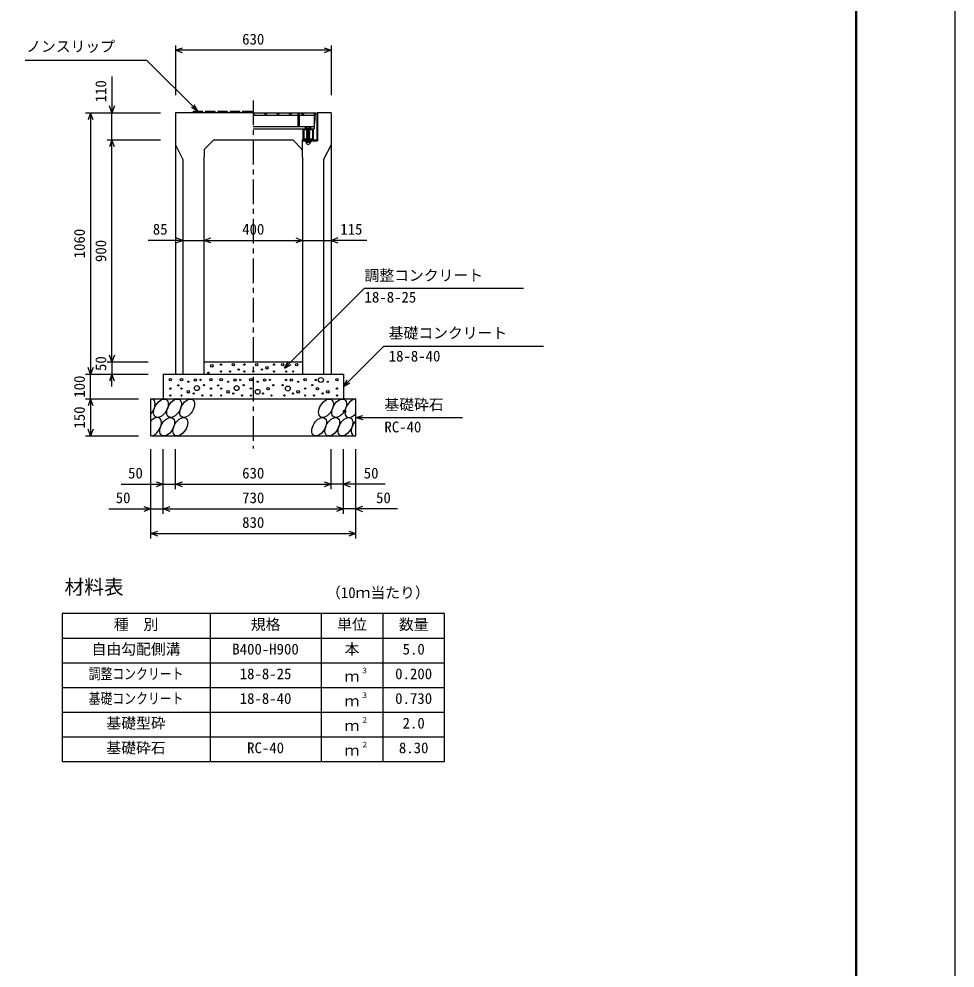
# Model space of a CAD drawing. Units: millimetres, scale not verified. Extents: x -16800 to 16800, y -5940 to 5940.
# Drawn here: x 13007 to 16800, y -84 to 3763 of the extents above; entities that cross this region are included whole.
import ezdxf
from ezdxf.enums import TextEntityAlignment as Align

# ---------------------------------------------------------------- set-up
doc = ezdxf.new("R2010")
doc.units = ezdxf.units.MM
doc.header["$LTSCALE"] = 20
doc.header["$PDMODE"] = 32
doc.header["$PDSIZE"] = 10
doc.linetypes.add('CHAIN1', pattern=[8, 5, -1, 1, -1])
doc.linetypes.add('DOTTED', pattern=[1.75, 0.25, -1.5])
for name, color, linetype, lineweight in [('0-0_DIM', 7, 'Continuous', 25), ('0-1_Defpoints', 5, 'Continuous', 25), ('0-2_HATCH', 6, 'Continuous', 25), ('0-3_HYO', 3, 'Continuous', 25), ('0-4_HYO2', 4, 'Continuous', 25), ('0-5_OUTLINE', 3, 'Continuous', 25), ('0-6_TXT', 7, 'Continuous', 25), ('0-7_WAKU', 3, 'Continuous', 25)]:
    doc.layers.add(name, color=color, linetype=linetype, lineweight=lineweight)
doc.layers.add('0-A__0-0_', color=4, linetype='Continuous')
doc.styles.add('ＭＳ ゴシック', font='')
doc.styles.get('ＭＳ ゴシック').set_extended_font_data('MS Gothic')

msp = doc.modelspace()

# ---------------------------------------------------------------- linework, layer by layer
at = {"layer": '0-0_DIM'}
for p, q in [((13641.78, 3655.74), (13641.78, 3454)), ((14271.78, 3655.74), (14271.78, 3454)), ((14271.78, 3635.74), (13641.78, 3635.74)), ((13032.68, 3596.07), (13524.75, 3596.07)), ((13731.78, 3389.03), (13524.75, 3596.07)), ((13384.25, 3529.69), (13384.25, 3382.53)), ((13731.78, 3389.03), (13705.8, 3404.03)), ((13731.78, 3389.03), (13716.78, 3415.01)), ((13277.58, 3382.53), (13580.91, 3382.53)), ((13297.58, 3382.53), (13297.58, 2322.53)), ((13384.25, 3272.53), (13384.25, 3382.53)), ((13364.25, 3272.53), (13580.91, 3272.53)), ((13384.25, 2372.53), (13384.25, 3272.53)), ((13671.78, 2865.37), (13530.6, 2865.37)), ((13671.78, 2865.37), (13756.78, 2865.37)), ((13756.78, 2865.37), (14156.78, 2865.37)), ((14156.78, 2865.37), (14271.78, 2865.37)), ((14416.25, 2865.37), (14271.78, 2865.37)), ((14485.44, 2436.19), (14321.78, 2272.53)), ((14485.44, 2436.19), (15132.31, 2436.19)), ((13364.25, 2372.53), (13530.91, 2372.53)), ((13384.25, 2372.53), (13384.25, 2322.53)), ((14083.1, 2347.53), (14098.1, 2373.51)), ((14083.1, 2347.53), (14109.08, 2362.53)), ((13277.58, 2322.53), (13530.91, 2322.53)), ((13297.58, 2222.53), (13297.58, 2322.53)), ((13384.25, 2272.53), (13384.25, 2322.53)), ((14321.78, 2272.53), (14336.78, 2298.51)), ((14321.78, 2272.53), (14347.76, 2287.53)), ((13277.58, 2222.53), (13491.78, 2222.53)), ((13297.58, 2222.53), (13297.58, 2072.53)), ((14371.78, 2147.53), (14400.76, 2155.3)), ((14371.78, 2147.53), (14805.1, 2147.53)), ((14371.78, 2147.53), (14400.76, 2139.77)), ((13277.58, 2072.53), (13491.78, 2072.53)), ((13541.78, 1657.02), (13541.78, 2019.36)), ((13591.78, 1757.02), (13591.78, 2019.36)), ((13641.78, 1857.02), (13641.78, 2019.36)), ((14271.78, 1857.02), (14271.78, 2019.36)), ((14321.78, 1757.02), (14321.78, 2019.36)), ((14371.78, 1657.02), (14371.78, 2019.36)), ((13421.78, 1877.02), (13641.78, 1877.02)), ((13641.78, 1877.02), (14271.78, 1877.02)), ((14491.78, 1877.02), (14271.78, 1877.02)), ((13371.78, 1777.02), (13591.78, 1777.02)), ((13591.78, 1777.02), (14321.78, 1777.02)), ((14541.78, 1777.02), (14321.78, 1777.02)), ((13541.78, 1677.02), (14371.78, 1677.02))]:
    msp.add_line(p, q, dxfattribs=at)
at = {"layer": '0-0_DIM', "linetype": 'CHAIN1'}
msp.add_line((13956.78, 3432.53), (13956.78, 2022.53), dxfattribs=at)
at = {"layer": '0-0_DIM'}
for points in [[(13670.01, 3625.48), (13641.82, 3635.74), (13670.01, 3646)], [(14243.63, 3646), (14271.82, 3635.74), (14243.63, 3625.48)], [(13394.51, 3410.72), (13384.25, 3382.53), (13373.99, 3410.72)], [(13307.84, 3354.34), (13297.58, 3382.53), (13287.32, 3354.34)], [(13394.51, 3244.34), (13384.25, 3272.53), (13373.99, 3244.34)], [(13643.59, 2855.11), (13671.78, 2865.37), (13643.59, 2875.63)], [(13784.97, 2855.11), (13756.78, 2865.37), (13784.97, 2875.63)], [(14128.59, 2875.63), (14156.78, 2865.37), (14128.59, 2855.11)], [(14299.97, 2875.63), (14271.78, 2865.37), (14299.97, 2855.11)], [(14083.1, 2347.53), (14407.57, 2672), (15051.12, 2672)], [(13394.51, 2400.72), (13384.25, 2372.53), (13373.99, 2400.72)], [(13307.84, 2350.72), (13297.58, 2322.53), (13287.32, 2350.72)], [(13394.51, 2294.34), (13384.25, 2322.53), (13373.99, 2294.34)], [(13307.84, 2194.34), (13297.58, 2222.53), (13287.32, 2194.34)], [(13307.84, 2100.72), (13297.58, 2072.53), (13287.32, 2100.72)], [(13563.59, 1887.28), (13591.78, 1877.02), (13563.59, 1866.76)], [(13669.97, 1866.76), (13641.78, 1877.02), (13669.97, 1887.28)], [(14243.59, 1887.28), (14271.78, 1877.02), (14243.59, 1866.76)], [(14349.97, 1887.28), (14321.78, 1877.02), (14349.97, 1866.76)], [(13513.59, 1787.28), (13541.78, 1777.02), (13513.59, 1766.76)], [(13619.97, 1766.76), (13591.78, 1777.02), (13619.97, 1787.28)], [(14293.59, 1787.28), (14321.78, 1777.02), (14293.59, 1766.76)], [(14399.97, 1787.28), (14371.78, 1777.02), (14399.97, 1766.76)], [(13569.97, 1666.76), (13541.78, 1677.02), (13569.97, 1687.28)], [(14343.59, 1687.28), (14371.78, 1677.02), (14343.59, 1666.76)]]:
    msp.add_lwpolyline(points, dxfattribs=at)
at = {"layer": '0-1_Defpoints'}
msp.add_lwpolyline([(0, -5940), (16800, -5940), (16800, 5940), (0, 5940)], close=True, dxfattribs=at)
at = {"layer": '0-2_HATCH'}
for p, q in [((13712.78, 3389.03), (13711.78, 3382.53)), ((13712.78, 3389.03), (13750.78, 3389.03)), ((13750.78, 3389.03), (13751.78, 3382.53)), ((13762.78, 3389.03), (13761.78, 3382.53)), ((13762.78, 3389.03), (13800.78, 3389.03)), ((13800.78, 3389.03), (13801.78, 3382.53)), ((13812.78, 3389.03), (13811.78, 3382.53)), ((13812.78, 3389.03), (13850.78, 3389.03)), ((13850.78, 3389.03), (13851.78, 3382.53)), ((13862.78, 3389.03), (13861.78, 3382.53)), ((13862.78, 3389.03), (13900.78, 3389.03)), ((13900.78, 3389.03), (13901.78, 3382.53)), ((13912.78, 3389.03), (13911.78, 3382.53)), ((13912.78, 3389.03), (13950.78, 3389.03)), ((13950.78, 3389.03), (13951.78, 3382.53)), ((13956.78, 3382.53), (14209.28, 3382.53)), ((13956.78, 3372.53), (14137.78, 3372.53)), ((14137.78, 3382.53), (14137.78, 3327.53)), ((14142.28, 3382.53), (14142.28, 3327.53)), ((14142.28, 3372.53), (14203.28, 3372.53)), ((14203.28, 3382.53), (14203.28, 3317.53)), ((14214.28, 3382.53), (14214.28, 3272.53)), ((14217.48, 3382.53), (14217.48, 3269.33)), ((13956.78, 3327.53), (14203.28, 3327.53)), ((13956.78, 3317.53), (14203.28, 3317.53)), ((14170.78, 3325.03), (14168.78, 3323.53)), ((14168.78, 3317.53), (14168.78, 3323.53)), ((14189.78, 3317.53), (14168.78, 3317.53)), ((14169.11, 3323.81), (14170.78, 3325.03)), ((14187.78, 3325.03), (14170.78, 3325.03)), ((14172.78, 3317.53), (14185.78, 3317.53)), ((14172.78, 3316.53), (14173.78, 3317.53)), ((14173.78, 3315.53), (14172.78, 3316.53)), ((14172.78, 3314.53), (14173.78, 3315.53)), ((14173.78, 3313.53), (14172.78, 3314.53)), ((14172.78, 3312.53), (14173.78, 3313.53)), ((14185.78, 3313.53), (14172.78, 3312.53)), ((14173.78, 3311.53), (14172.78, 3312.53)), ((14172.78, 3310.53), (14173.78, 3311.53)), ((14185.78, 3311.53), (14172.78, 3310.53)), ((14173.78, 3309.53), (14172.78, 3310.53)), ((14172.78, 3308.53), (14173.78, 3309.53)), ((14185.78, 3309.53), (14172.78, 3308.53)), ((14173.78, 3307.53), (14172.78, 3308.53)), ((14173.78, 3317.53), (14173.78, 3323.53)), ((14184.78, 3317.53), (14184.78, 3323.53)), ((14184.78, 3316.53), (14185.78, 3317.53)), ((14185.78, 3315.53), (14184.78, 3316.53)), ((14184.78, 3312.53), (14185.78, 3313.53)), ((14185.78, 3311.53), (14184.78, 3312.53)), ((14184.78, 3310.53), (14185.78, 3311.53)), ((14185.78, 3309.53), (14184.78, 3310.53)), ((14184.78, 3308.53), (14185.78, 3309.53)), ((14185.78, 3307.53), (14184.78, 3308.53)), ((14189.46, 3323.81), (14187.78, 3325.03)), ((14189.78, 3317.53), (14189.78, 3323.53)), ((14154.28, 3272.53), (14155.25, 3234.07)), ((14154.28, 3272.53), (14214.28, 3272.53)), ((14172.78, 3306.53), (14173.78, 3307.53)), ((14185.78, 3307.53), (14172.78, 3306.53)), ((14173.78, 3305.53), (14172.78, 3306.53)), ((14185.78, 3305.53), (14172.78, 3304.53)), ((14172.78, 3304.53), (14173.78, 3305.53)), ((14185.78, 3303.53), (14172.78, 3302.53)), ((14173.78, 3301.53), (14172.78, 3302.53)), ((14185.78, 3301.53), (14172.78, 3300.53)), ((14172.78, 3300.53), (14173.78, 3301.53)), ((14173.78, 3299.53), (14172.78, 3300.53)), ((14185.78, 3299.53), (14172.78, 3298.53)), ((14172.78, 3298.53), (14173.78, 3299.53)), ((14173.78, 3297.53), (14172.78, 3298.53)), ((14185.78, 3297.53), (14172.78, 3296.53)), ((14172.78, 3296.53), (14173.78, 3297.53)), ((14173.78, 3295.53), (14172.78, 3296.53)), ((14185.78, 3295.53), (14172.78, 3294.53)), ((14172.78, 3294.53), (14173.78, 3295.53)), ((14173.78, 3293.53), (14172.78, 3294.53)), ((14185.78, 3293.53), (14172.78, 3292.53)), ((14172.78, 3292.53), (14173.78, 3293.53)), ((14173.78, 3291.54), (14172.78, 3292.53)), ((14172.78, 3290.54), (14173.78, 3291.54)), ((14185.78, 3291.53), (14172.78, 3290.53)), ((14173.78, 3289.54), (14172.78, 3290.54)), ((14185.78, 3289.54), (14172.78, 3288.53)), ((14172.78, 3288.54), (14173.78, 3289.54)), ((14173.78, 3287.54), (14172.78, 3288.54)), ((14185.78, 3287.54), (14172.78, 3286.54)), ((14172.78, 3286.54), (14173.78, 3287.54)), ((14173.78, 3285.54), (14172.78, 3286.54)), ((14185.78, 3285.54), (14172.78, 3284.54)), ((14172.78, 3284.54), (14173.78, 3285.54)), ((14173.78, 3283.54), (14172.78, 3284.54)), ((14185.78, 3283.54), (14172.78, 3282.54)), ((14172.78, 3282.54), (14173.78, 3283.54)), ((14173.78, 3281.54), (14172.78, 3282.54)), ((14185.78, 3281.54), (14172.78, 3280.54)), ((14172.78, 3280.54), (14173.78, 3281.54)), ((14173.78, 3279.54), (14172.78, 3280.54)), ((14185.78, 3279.54), (14172.78, 3278.54)), ((14172.78, 3278.54), (14173.78, 3279.54)), ((14173.78, 3277.54), (14172.78, 3278.54)), ((14185.78, 3277.54), (14172.78, 3276.54)), ((14172.78, 3276.54), (14173.78, 3277.54)), ((14173.78, 3275.54), (14172.78, 3276.54)), ((14172.79, 3274.53), (14173.79, 3275.53)), ((14173.79, 3273.53), (14172.79, 3274.53)), ((14172.79, 3272.53), (14173.79, 3273.53)), ((14173.79, 3271.53), (14172.79, 3272.53)), ((14172.79, 3270.53), (14173.79, 3271.53)), ((14173.79, 3269.53), (14172.79, 3270.53)), ((14173.6, 3269.33), (14173.79, 3269.53)), ((14184.78, 3304.53), (14185.78, 3305.53)), ((14185.78, 3303.53), (14184.78, 3304.53)), ((14184.78, 3302.53), (14185.78, 3303.53)), ((14185.78, 3301.53), (14184.78, 3302.53)), ((14184.78, 3300.53), (14185.78, 3301.53)), ((14184.78, 3300.53), (14185.78, 3299.53)), ((14184.78, 3298.53), (14185.78, 3299.53)), ((14184.78, 3298.53), (14185.78, 3297.53)), ((14184.78, 3296.53), (14185.78, 3297.53)), ((14184.78, 3296.53), (14185.78, 3295.53)), ((14184.78, 3294.53), (14185.78, 3295.53)), ((14184.78, 3294.53), (14185.78, 3293.53)), ((14184.78, 3292.53), (14185.78, 3293.53)), ((14184.78, 3292.53), (14185.78, 3291.53)), ((14184.78, 3290.53), (14185.78, 3291.53)), ((14184.78, 3290.53), (14185.78, 3289.53)), ((14184.78, 3288.53), (14185.78, 3289.54)), ((14184.78, 3288.53), (14185.78, 3287.54)), ((14184.78, 3286.54), (14185.78, 3287.54)), ((14184.78, 3286.54), (14185.78, 3285.54)), ((14184.78, 3284.54), (14185.78, 3285.54)), ((14184.78, 3284.54), (14185.78, 3283.54)), ((14184.78, 3282.54), (14185.78, 3283.54)), ((14184.78, 3282.54), (14185.78, 3281.54)), ((14184.78, 3280.54), (14185.78, 3281.54)), ((14184.78, 3280.54), (14185.78, 3279.54)), ((14184.78, 3278.54), (14185.78, 3279.54)), ((14184.78, 3278.54), (14185.79, 3277.53)), ((14184.78, 3276.54), (14185.78, 3277.54)), ((14184.78, 3276.54), (14185.79, 3275.53)), ((14184.79, 3274.53), (14185.79, 3275.53)), ((14184.79, 3274.53), (14185.79, 3273.53)), ((14184.79, 3272.53), (14185.79, 3273.53)), ((14184.79, 3272.53), (14185.79, 3271.53)), ((14184.79, 3270.53), (14185.79, 3271.53)), ((14184.79, 3270.53), (14185.79, 3269.53)), ((14185.6, 3269.33), (14185.79, 3269.53)), ((14154.28, 3269.33), (14217.48, 3269.33)), ((14169.94, 3269.33), (14169.08, 3268.69)), ((14169.08, 3268.69), (14169.08, 3263.5)), ((14170.77, 3262.53), (14169.08, 3263.5)), ((14188.62, 3269.33), (14169.94, 3269.33)), ((14170.77, 3262.21), (14170.77, 3262.53)), ((14187.8, 3262.53), (14170.77, 3262.53)), ((14187.8, 3262.21), (14170.77, 3262.21)), ((14173.6, 3269.33), (14185.6, 3269.33)), ((14174.18, 3268.69), (14174.18, 3263.5)), ((14184.39, 3268.69), (14184.39, 3263.5)), ((14187.8, 3262.53), (14189.49, 3263.5)), ((14187.8, 3262.21), (14187.8, 3262.53)), ((14188.62, 3269.33), (14189.49, 3268.69)), ((14189.49, 3268.69), (14189.49, 3263.5))]:
    msp.add_line(p, q, dxfattribs=at)
at = {"layer": '0-2_HATCH', "linetype": 'DOTTED'}
for p, q in [((14185.78, 3317.53), (14172.78, 3316.53)), ((14185.78, 3315.53), (14172.78, 3314.53)), ((14185.79, 3275.53), (14172.79, 3274.53)), ((14185.79, 3273.53), (14172.79, 3272.53)), ((14185.79, 3271.53), (14172.79, 3270.53))]:
    msp.add_line(p, q, dxfattribs=at)
at = {"layer": '0-2_HATCH'}
for points in [[(13959.78, 3382.53), (13959.78, 3376.53), (13956.78, 3376.53)], [(14009.78, 3382.53), (14009.78, 3376.53), (14003.78, 3376.53), (14003.78, 3382.53)], [(14059.78, 3382.53), (14059.78, 3376.53), (14053.78, 3376.53), (14053.78, 3382.53)], [(14109.78, 3382.53), (14109.78, 3376.53), (14103.78, 3376.53), (14103.78, 3382.53)], [(14159.78, 3382.53), (14159.78, 3376.53), (14153.78, 3376.53), (14153.78, 3382.53)], [(14203.28, 3338.53), (14206.28, 3338.53), (14209.28, 3382.53)], [(14185.78, 3313.53), (14184.78, 3314.53), (14185.78, 3315.53)], [(14172.78, 3302.53), (14173.78, 3303.53), (14172.78, 3304.53)], [(14185.78, 3305.53), (14184.78, 3306.53), (14185.78, 3307.53)]]:
    msp.add_lwpolyline(points, dxfattribs=at)
for points in [[(14199.28, 3317.53), (14199.28, 3272.53), (14159.28, 3272.53), (14159.28, 3317.53)], [(14196.08, 3314.33), (14196.08, 3275.73), (14162.48, 3275.73), (14162.48, 3314.33)]]:
    msp.add_lwpolyline(points, close=True, dxfattribs=at)
for centre, radius in [((13788.82, 2356.79), 5), ((13826.28, 2361.85), 2.5), ((13876.19, 2361.85), 5), ((13920.75, 2361.85), 2.5), ((13970.66, 2361.85), 5), ((14012.72, 2348.71), 5), ((14040.75, 2361.85), 2.5), ((14075.92, 2361.56), 5), ((14132.61, 2361.85), 5), ((13774.8, 2328.78), 2.5), ((13826.28, 2333.83), 2.5), ((13862.17, 2333.83), 2.5), ((13897.21, 2341.71), 2.5), ((13920.75, 2333.83), 2.5), ((13956.64, 2333.83), 2.5), ((13991.69, 2341.71), 2.5), ((14040.75, 2333.83), 2.5), ((14089.94, 2333.55), 2.5), ((14118.59, 2333.83), 2.5), ((14230.74, 2299.71), 10), ((13621.11, 2300.59), 5), ((13653.43, 2277.79), 2.5), ((13665.85, 2300.59), 5), ((13693.89, 2292.71), 2.5), ((13721.92, 2299.71), 5), ((13728.46, 2266.7), 10), ((13742.95, 2299.71), 2.5), ((13756.97, 2278.7), 2.5), ((13785.85, 2300.59), 5), ((13814.33, 2277.79), 2.5), ((13826.75, 2300.59), 5), ((13854.79, 2292.71), 2.5), ((13882.83, 2299.71), 5), ((13889.36, 2266.7), 10), ((13903.86, 2299.71), 2.5), ((13917.87, 2278.7), 2.5), ((13946.75, 2300.59), 5), ((13974.79, 2292.71), 2.5), ((14002.83, 2299.71), 5), ((14016.84, 2264.69), 5), ((14023.86, 2299.71), 2.5), ((14037.87, 2278.7), 2.5), ((14075.69, 2278.7), 2.5), ((14096.72, 2264.69), 10), ((14089.71, 2299.71), 2.5), ((14110.74, 2299.71), 5), ((14138.78, 2292.71), 2.5), ((14166.82, 2300.59), 5), ((14195.69, 2278.7), 2.5), ((14209.71, 2299.71), 2.5), ((14216.72, 2264.69), 5), ((14258.78, 2292.71), 2.5), ((14295.76, 2300.59), 5), ((13621.11, 2264.69), 2.5), ((13621.11, 2236.68), 2.5), ((13665.85, 2264.69), 2.5), ((13665.85, 2236.68), 2.5), ((13693.89, 2251.56), 5), ((13714.91, 2244.56), 2.5), ((13749.96, 2236.68), 2.5), ((13785.85, 2264.69), 2.5), ((13785.85, 2236.68), 2.5), ((13826.75, 2264.69), 2.5), ((13826.75, 2236.68), 2.5), ((13854.79, 2251.56), 5), ((13875.82, 2244.56), 2.5), ((13910.86, 2236.68), 2.5), ((13946.75, 2264.69), 2.5), ((13946.75, 2236.68), 2.5), ((13974.79, 2251.56), 10), ((13995.82, 2244.56), 2.5), ((14030.86, 2236.68), 2.5), ((14082.7, 2236.68), 2.5), ((14117.75, 2244.56), 2.5), ((14138.78, 2251.56), 5), ((14166.82, 2264.69), 2.5), ((14166.82, 2236.68), 2.5), ((14202.7, 2236.68), 2.5), ((14237.75, 2244.56), 2.5), ((14258.78, 2251.56), 5), ((14295.76, 2264.69), 2.5), ((14295.76, 2236.68), 2.5)]:
    msp.add_circle(centre, radius, dxfattribs=at)
for centre, radius, start, end in [((14171.28, 3320.91), 3.62, 46.39563, 133.60437), ((14179.28, 3308.91), 15.62, 69.39075, 110.60925), ((14187.28, 3320.91), 3.62, 46.39563, 133.60437), ((14171.63, 3263.99), 5.35, 61.49832, 118.50684), ((14171.63, 3268.2), 5.35, 241.49843, 298.50089), ((14179.28, 3262.21), 8.19, 180, 359.99995), ((14179.28, 3248.92), 20.42, 75.52621, 104.47362), ((14179.28, 3283.27), 20.42, 255.52638, 284.47374), ((14186.94, 3263.99), 5.35, 61.49231, 118.50169), ((14186.94, 3268.2), 5.35, 241.49989, 298.5)]:
    msp.add_arc(centre, radius, start, end, dxfattribs=at)
for centre, start_param, end_param in [((13529.42, 2185.02), 4.385593, 6.6745444), ((14357.93, 2185.02), 0.3357715, 4.4411806), ((13554.74, 2110.03), 3.5111464, 7.548991), ((14383.25, 2110.03), 1.2110787, 3.5658734)]:
    msp.add_ellipse(centre, major_axis=(21.81, 35.31), ratio=0.5792, start_param=start_param, end_param=end_param, dxfattribs=at)
for centre in [(13582.63, 2185.02), (13635.84, 2185.02), (13689.05, 2185.02), (14251.51, 2185.02), (14304.72, 2185.02), (13607.95, 2110.03), (13661.16, 2110.03), (14223.62, 2110.03), (14276.83, 2110.03), (14330.04, 2110.03)]:
    msp.add_ellipse(centre, major_axis=(21.81, 35.31), ratio=0.5792, dxfattribs=at)
at = {"layer": '0-3_HYO'}
for p, q in [((13781.78, 1353.57), (13781.78, 753.57)), ((14231.78, 1353.57), (14231.78, 753.57)), ((14481.78, 1353.57), (14481.78, 753.57)), ((13181.78, 1253.57), (14731.78, 1253.57))]:
    msp.add_line(p, q, dxfattribs=at)
msp.add_lwpolyline([(13181.78, 753.57), (14731.78, 753.57), (14731.78, 1353.57), (13181.78, 1353.57)], close=True, dxfattribs=at)
at = {"layer": '0-4_HYO2'}
for p, q in [((13181.78, 1153.57), (14731.78, 1153.57)), ((13181.78, 1053.57), (14731.78, 1053.57)), ((13181.78, 953.57), (14731.78, 953.57)), ((13181.78, 853.57), (14731.78, 853.57))]:
    msp.add_line(p, q, dxfattribs=at)
at = {"layer": '0-5_OUTLINE'}
for p, q in [((13956.78, 3382.53), (13641.78, 3382.53)), ((13641.78, 3382.53), (13641.78, 2322.53)), ((14271.78, 3382.53), (14214.28, 3382.53)), ((14271.78, 3382.53), (14271.78, 2322.53)), ((13796.78, 3272.53), (14116.78, 3272.53)), ((13641.78, 3252.53), (13671.78, 3192.53)), ((14271.78, 3252.53), (14241.78, 3192.53)), ((13671.78, 3192.53), (13671.78, 2322.53)), ((14241.78, 3192.53), (14241.78, 2322.53)), ((13756.78, 3172.53), (13756.78, 2322.53)), ((14156.78, 3172.53), (14156.78, 2322.53)), ((13756.78, 2372.53), (14156.78, 2372.53)), ((13591.78, 2322.53), (13591.78, 2222.53)), ((13591.78, 2322.53), (14321.78, 2322.53)), ((13641.78, 2322.53), (13756.78, 2322.53)), ((14156.78, 2322.53), (14271.78, 2322.53)), ((14321.78, 2322.53), (14321.78, 2222.53)), ((13541.78, 2072.53), (13541.78, 2222.53)), ((13541.78, 2222.53), (14371.78, 2222.53)), ((14371.78, 2072.53), (14371.78, 2222.53)), ((13541.78, 2072.53), (14371.78, 2072.53))]:
    msp.add_line(p, q, dxfattribs=at)
for points in [[(13796.78, 3272.53), (13758.32, 3234.07), (13756.78, 3172.53)], [(14116.78, 3272.53), (14155.25, 3234.07), (14156.78, 3172.53)]]:
    msp.add_lwpolyline(points, dxfattribs=at)
at = {"layer": '0-7_WAKU', "lineweight": 50}
msp.add_lwpolyline([(400, -5540), (16400, -5540), (16400, 5540), (400, 5540)], close=True, dxfattribs=at)
at = {"layer": '0-A__0-0_'}
msp.add_point((14326.78, 2172.53), dxfattribs=at)

# ---------------------------------------------------------------- texts
at = {"layer": '0-0_DIM', "style": 'ＭＳ ゴシック'}
for s, p in [('630', (13911.78, 3645.74)), ('ノンスリップ', (13036.53, 3616.25)), ('85', (13549.63, 2875.37)), ('400', (13911.78, 2875.37)), ('115', (14309.15, 2875.37)), ('調整コンクリート', (14407.57, 2688.42)), ('18-8-25', (14407.57, 2600.14)), ('基礎コンクリート', (14505.44, 2454.92)), ('18-8-40', (14505.44, 2361.11)), ('基礎砕石', (14488.1, 2164.71)), ('RC-40', (14488.1, 2074.02)), ('50', (13449.34, 1887.02)), ('630', (13911.78, 1887.02)), ('50', (14404.23, 1887.02)), ('50', (13399.34, 1787.02)), ('730', (13911.78, 1787.02)), ('50', (14454.23, 1787.02)), ('830', (13911.78, 1687.02))]:
    msp.add_text(s, height=43.99, dxfattribs=at).set_placement(p, align=Align.BOTTOM_LEFT)
for s, p in [('110', (13374.25, 3424.62)), ('1060', (13287.58, 2792.53)), ('900', (13374.25, 2777.53)), ('50', (13374.25, 2335.86)), ('100', (13287.58, 2227.53)), ('150', (13287.58, 2102.53))]:
    msp.add_text(s, height=43.99, rotation=90, dxfattribs=at).set_placement(p, align=Align.BOTTOM_LEFT)
at = {"layer": '0-6_TXT', "style": 'ＭＳ ゴシック'}
for s, height, p in [('材料表', 58.65, (13191.78, 1413.57)), ('（10ｍ当たり）', 43.99, (14251.78, 1402.57)), ('種\u3000別', 43.99, (13391.78, 1273.57)), ('規格', 43.99, (13946.78, 1273.57)), ('単位', 43.99, (14296.78, 1273.57)), ('数量', 43.99, (14546.78, 1273.57)), ('自由勾配側溝', 43.99, (13301.78, 1173.57)), ('本', 43.99, (14326.78, 1173.57)), ('B400-H900', 43.99, (13871.78, 1173.57)), ('5.0', 43.99, (14561.78, 1173.57)), ('18-8-25', 43.99, (13901.78, 1073.57)), ('３', 21.99, (14392.33, 1103.94)), ('0.200', 43.99, (14531.78, 1073.57)), ('ｍ', 43.99, (14326.78, 1063.57)), ('18-8-40', 43.99, (13901.78, 973.57)), ('ｍ', 43.99, (14326.78, 963.57)), ('３', 21.99, (14392.33, 1003.94)), ('0.730', 43.99, (14531.78, 973.57)), ('基礎型砕', 43.99, (13361.78, 873.57)), ('２', 21.99, (14392.33, 903.94)), ('2.0', 43.99, (14561.78, 873.57)), ('ｍ', 43.99, (14326.78, 863.57)), ('基礎砕石', 43.99, (13361.78, 773.57)), ('RC-40', 43.99, (13931.78, 773.57)), ('ｍ', 43.99, (14326.78, 763.57)), ('２', 21.99, (14392.33, 803.94)), ('8.30', 43.99, (14546.78, 773.57))]:
    msp.add_text(s, height=height, dxfattribs=at).set_placement(p, align=Align.BOTTOM_LEFT)
at = {"layer": '0-6_TXT', "style": 'ＭＳ ゴシック', "width": 0.8}
for s, p in [('調整コンクリート', (13289.78, 1073.57)), ('基礎コンクリート', (13289.78, 973.57))]:
    msp.add_text(s, height=43.99, dxfattribs=at).set_placement(p, align=Align.BOTTOM_LEFT)

doc.saveas('drawing.dxf')
